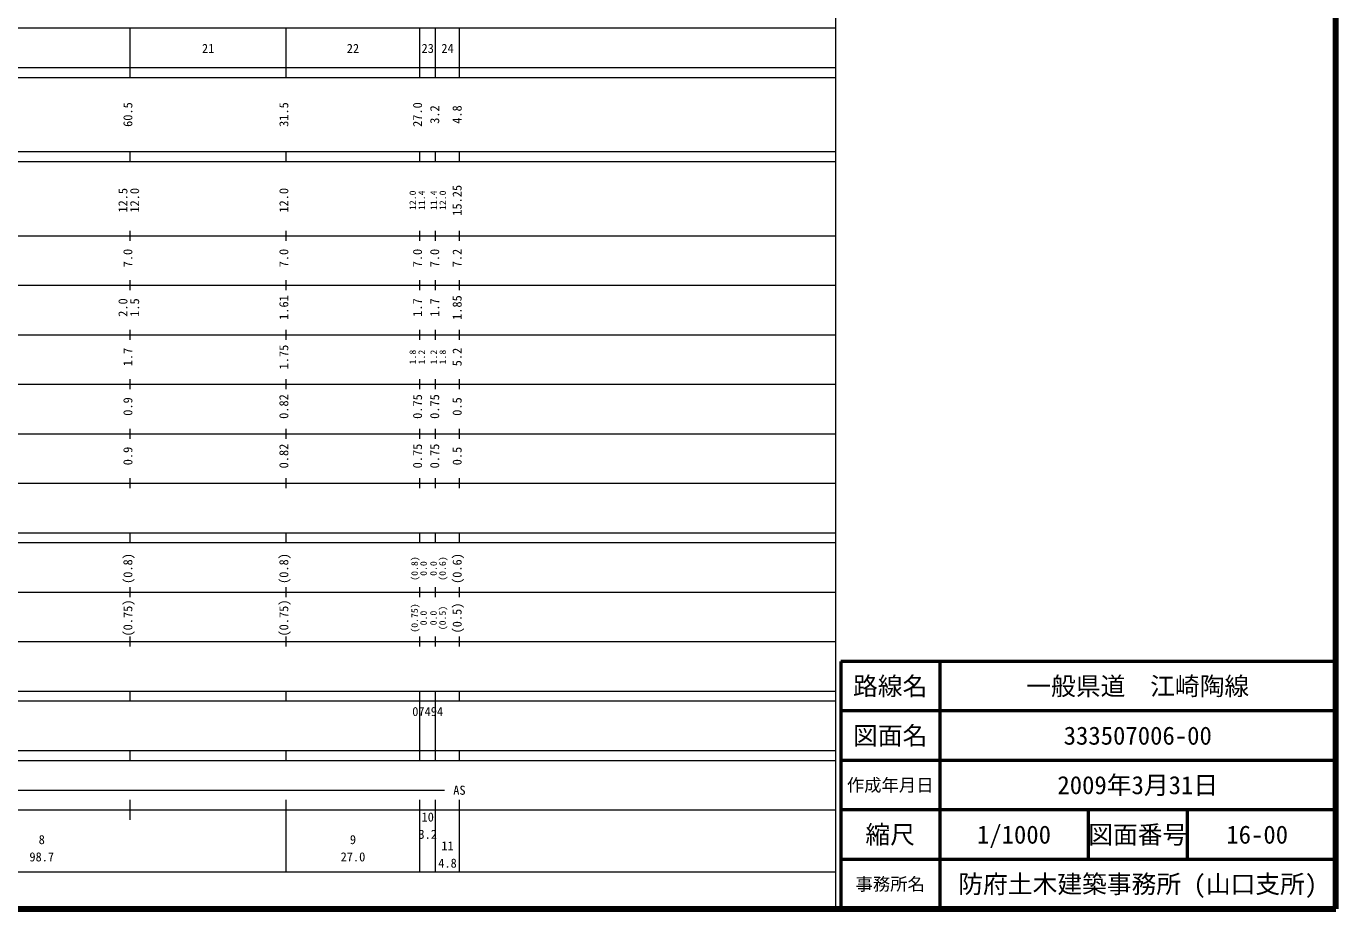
# Model space of a CAD drawing. Units: millimetres on the paper, enlarged 1000 times. Extents: x 40000 to 680000, y 20000 to 380000.
# Drawn here: x 415506 to 680000, y 20000 to 198357 of the extents above; entities that cross this region are included whole.
import ezdxf
from ezdxf.enums import TextEntityAlignment as Align

# ---------------------------------------------------------------- set-up
doc = ezdxf.new("R2010")
doc.units = ezdxf.units.MM
doc.header["$LTSCALE"] = 1000
for name, color, linetype, lineweight in [('M-TTL', 2, 'Continuous', 140), ('M-TTL-BAND', 7, 'Continuous', 13), ('M-TTL-FRAM', 2, 'Continuous', 50), ('M-TTL-LINE', 7, 'Continuous', 50)]:
    doc.layers.add(name, color=color, linetype=linetype, lineweight=lineweight)
doc.layers.add('M-TTL-TXT', color=7, linetype='Continuous')
doc.styles.add('ＭＳ ゴシック', font='')
doc.styles.get('ＭＳ ゴシック').set_extended_font_data('MS Gothic')

msp = doc.modelspace()

# ---------------------------------------------------------------- linework, layer by layer
at = {"layer": 'M-TTL'}
for p, q in [((680000, 20000), (680000, 380000)), ((40000, 20000), (680000, 20000))]:
    msp.add_line(p, q, dxfattribs=at)
at = {"layer": 'M-TTL-BAND'}
for p, q in [((579000, 20000), (579000, 370000)), ((68000, 198000), (579000, 198000)), ((436500, 188000), (436500, 198000)), ((468000, 188000), (468000, 198000)), ((495000, 188000), (495000, 198000)), ((498200, 188000), (498200, 198000)), ((503000, 188000), (503000, 198000)), ((40000, 190000), (579000, 190000)), ((40000, 188000), (579000, 188000)), ((40000, 173000), (579000, 173000)), ((436500, 171000), (436500, 173000)), ((468000, 171000), (468000, 173000)), ((495000, 171000), (495000, 173000)), ((498200, 171000), (498200, 173000)), ((503000, 171000), (503000, 173000)), ((40000, 171000), (579000, 171000)), ((436500, 155000), (436500, 157000)), ((468000, 155000), (468000, 157000)), ((495000, 155000), (495000, 157000)), ((498200, 155000), (498200, 157000)), ((503000, 155000), (503000, 157000)), ((40000, 156000), (579000, 156000)), ((46000, 146000), (579000, 146000)), ((436500, 145000), (436500, 147000)), ((468000, 145000), (468000, 147000)), ((495000, 145000), (495000, 147000)), ((498200, 145000), (498200, 147000)), ((503000, 145000), (503000, 147000)), ((52000, 136000), (579000, 136000)), ((436500, 135000), (436500, 137000)), ((468000, 135000), (468000, 137000)), ((495000, 135000), (495000, 137000)), ((498200, 135000), (498200, 137000)), ((503000, 135000), (503000, 137000)), ((436500, 125000), (436500, 127000)), ((468000, 125000), (468000, 127000)), ((495000, 125000), (495000, 127000)), ((498200, 125000), (498200, 127000)), ((503000, 125000), (503000, 127000)), ((46000, 126000), (579000, 126000)), ((436500, 115000), (436500, 117000)), ((468000, 115000), (468000, 117000)), ((495000, 115000), (495000, 117000)), ((498200, 115000), (498200, 117000)), ((503000, 115000), (503000, 117000)), ((52000, 116000), (579000, 116000)), ((46000, 106000), (579000, 106000)), ((436500, 105000), (436500, 107000)), ((468000, 105000), (468000, 107000)), ((495000, 105000), (495000, 107000)), ((498200, 105000), (498200, 107000)), ((503000, 105000), (503000, 107000)), ((40000, 96000), (579000, 96000)), ((436500, 94000), (436500, 96000)), ((468000, 94000), (468000, 96000)), ((495000, 94000), (495000, 96000)), ((498200, 94000), (498200, 96000)), ((503000, 94000), (503000, 96000)), ((40000, 94000), (579000, 94000)), ((436500, 83000), (436500, 85000)), ((468000, 83000), (468000, 85000)), ((495000, 83000), (495000, 85000)), ((498200, 83000), (498200, 85000)), ((503000, 83000), (503000, 85000)), ((49000, 84000), (579000, 84000)), ((436500, 73000), (436500, 75000)), ((468000, 73000), (468000, 75000)), ((495000, 73000), (495000, 75000)), ((498200, 73000), (498200, 75000)), ((503000, 73000), (503000, 75000)), ((40000, 74000), (579000, 74000)), ((40000, 64000), (579000, 64000)), ((436500, 62000), (436500, 64000)), ((468000, 62000), (468000, 64000)), ((495000, 62000), (495000, 64000)), ((498200, 62000), (498200, 64000)), ((503000, 62000), (503000, 64000)), ((40000, 62000), (579000, 62000)), ((495000, 52000), (495000, 62000)), ((498200, 52000), (498200, 62000)), ((40000, 52000), (579000, 52000)), ((436500, 50000), (436500, 52000)), ((468000, 50000), (468000, 52000)), ((495000, 50000), (495000, 52000)), ((498200, 50000), (498200, 52000)), ((503000, 50000), (503000, 52000)), ((40000, 50000), (579000, 50000)), ((71000, 44000), (500000, 44000)), ((40000, 40000), (579000, 40000)), ((436500, 38000), (436500, 42000)), ((468000, 27500), (468000, 42000)), ((495000, 27500), (495000, 42000)), ((498200, 27500), (498200, 42000)), ((503000, 27500), (503000, 42000)), ((68000, 27500), (579000, 27500))]:
    msp.add_line(p, q, dxfattribs=at)
at = {"layer": 'M-TTL-FRAM'}
for p, q in [((680000, 70000), (580000, 70000)), ((580000, 70000), (580000, 20000))]:
    msp.add_line(p, q, dxfattribs=at)
at = {"layer": 'M-TTL-LINE'}
for p, q in [((600000, 70000), (600000, 20000)), ((680000, 60000), (580000, 60000)), ((680000, 50000), (580000, 50000)), ((680000, 40000), (580000, 40000)), ((630000, 40000), (630000, 30000)), ((650000, 40000), (650000, 30000)), ((680000, 30000), (580000, 30000))]:
    msp.add_line(p, q, dxfattribs=at)

# ---------------------------------------------------------------- texts
at = {"layer": 'M-TTL-BAND', "style": 'ＭＳ ゴシック'}
for s, p in [('21', (452250, 192405)), ('22', (481500, 192405)), ('23', (496600, 192405)), ('24', (500600, 192405)), ('AS', (503000, 42500)), ('10', (496600, 37087)), ('8', (418650, 32523)), ('9', (481500, 32523)), ('3.2', (496600, 33597)), ('11', (500600, 31258)), ('98.7', (418650, 29033)), ('27.0', (481500, 29033)), ('4.8', (500600, 27768))]:
    msp.add_text(s, height=1833, dxfattribs=at).set_placement(p, align=Align.BOTTOM_CENTER)
for s, p in [('60.5', (437500, 180500)), ('31.5', (469000, 180500)), ('27.0', (496000, 180500)), ('3.2', (499464, 180500)), ('4.8', (504000, 180500)), ('12.5', (436500, 163174)), ('12.0', (438870, 163174)), ('12.0', (469000, 163174)), ('15.25', (504000, 163174)), ('7.0', (437500, 151500)), ('7.0', (469000, 151500)), ('7.0', (496000, 151500)), ('7.0', (499464, 151500)), ('7.2', (504000, 151500)), ('2.0', (436500, 141500)), ('1.5', (438870, 141500)), ('1.61', (469000, 141500)), ('1.7', (496000, 141500)), ('1.7', (499464, 141500)), ('1.85', (504000, 141500)), ('1.7', (437500, 131500)), ('1.75', (469000, 131500)), ('5.2', (504000, 131500)), ('0.9', (437500, 121500)), ('0.82', (469000, 121500)), ('0.75', (496000, 121500)), ('0.75', (499464, 121500)), ('0.5', (504000, 121500)), ('0.82', (469000, 111500)), ('0.75', (496000, 111500)), ('0.75', (499464, 111500)), ('0.9', (437500, 111500)), ('0.5', (504000, 111500)), ('(0.8)', (437500, 88764)), ('(0.8)', (469000, 88764)), ('(0.6)', (504000, 88764)), ('(0.75)', (437500, 78764)), ('(0.75)', (469000, 78764)), ('(0.5)', (504000, 78764))]:
    msp.add_text(s, height=1833, rotation=90, dxfattribs=at).set_placement(p, align=Align.BOTTOM_CENTER)
at = {"layer": 'M-TTL-BAND', "style": 'ＭＳ ゴシック', "width": 1.1}
for s, p in [('12.0', (494617, 163174)), ('11.4', (496426, 163174)), ('11.4', (498853, 163174)), ('12.0', (500680, 163174)), ('1.8', (494617, 131500)), ('1.2', (496426, 131500)), ('1.2', (498853, 131500)), ('1.8', (500680, 131500)), ('(0.8)', (495000, 88764)), ('0.0', (496810, 88764)), ('0.0', (498818, 88764)), ('(0.6)', (500645, 88764)), ('(0.75)', (495000, 78764)), ('0.0', (496810, 78764)), ('0.0', (498818, 78764)), ('(0.5)', (500645, 78764))]:
    msp.add_text(s, height=1320, rotation=90, dxfattribs=at).set_placement(p, align=Align.BOTTOM_CENTER)
at = {"layer": 'M-TTL-BAND', "style": 'ＭＳ ゴシック'}
msp.add_text('07494', height=1833, dxfattribs=at).set_placement((493475, 58405), align=Align.BOTTOM_LEFT)
at = {"layer": 'M-TTL-TXT', "style": 'ＭＳ ゴシック'}
for s, height, p in [('路線名', 3666, (590000, 65000)), ('一般県道\u3000江崎陶線', 3666, (640000, 65000)), ('図面名', 3666, (590000, 55000)), ('333507006-00', 3666, (640000, 55000)), ('作成年月日', 2566, (590000, 45000)), ('2009年3月31日', 3666, (640000, 45000)), ('縮尺', 3666, (590000, 35000)), ('1/1000', 3666, (615000, 35000)), ('図面番号', 3666, (640000, 35000)), ('16-00', 3666, (664125, 35000)), ('事務所名', 2566, (590000, 25000)), ('防府土木建築事務所 (山口支所)', 3666, (640000, 25000))]:
    msp.add_text(s, height=height, dxfattribs=at).set_placement(p, align=Align.MIDDLE_CENTER)

doc.saveas('drawing.dxf')
